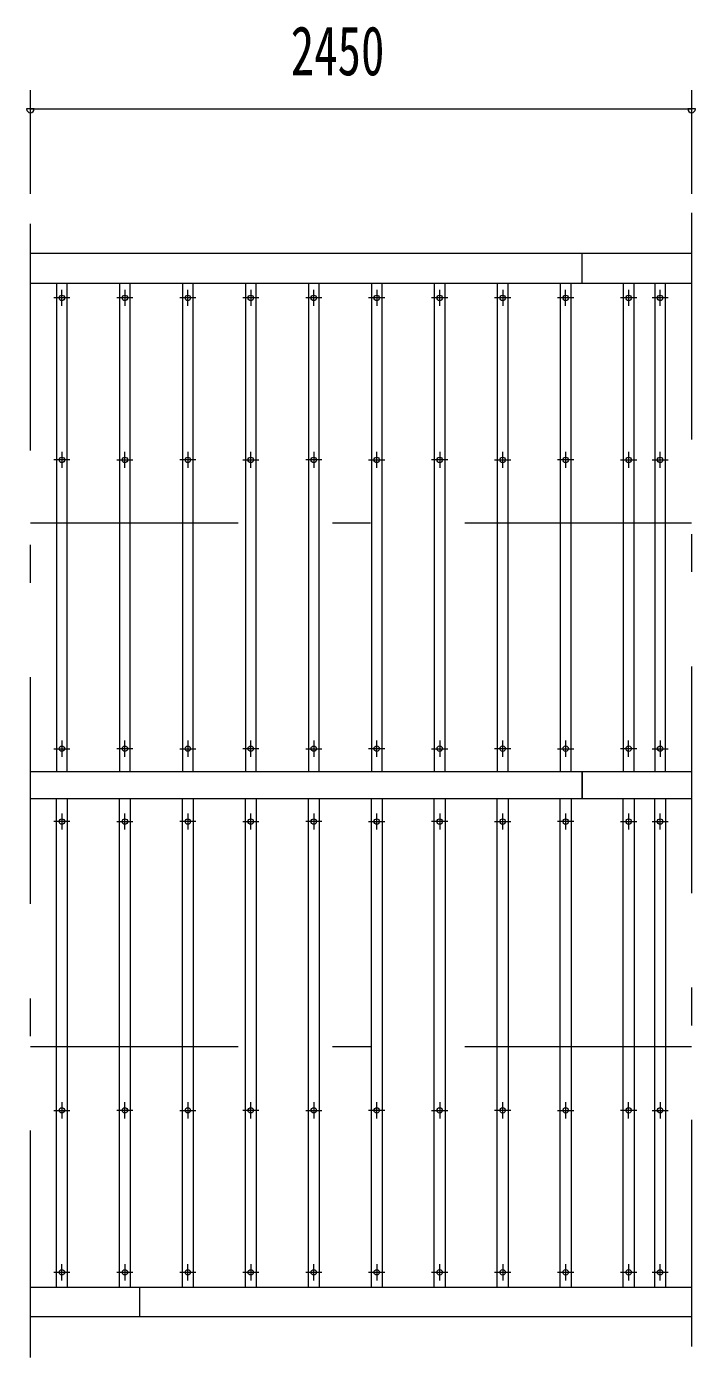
# Model space of a CAD drawing. Units: millimetres, scale not verified. Extents: x -30294 to 30299, y -14700 to 14700.
# Drawn here: x -21681 to -19203, y 8173 to 13103 of the extents above; entities that cross this region are included whole.
import ezdxf
from ezdxf.enums import TextEntityAlignment as Align

# ---------------------------------------------------------------- set-up
doc = ezdxf.new("R2010")
doc.units = ezdxf.units.MM
doc.header["$LTSCALE"] = 70
doc.linetypes.add('USER3', pattern=[24, 12, -5, 2, -5])
for name, color, linetype, lineweight in [('0-2_1-0BOLD', 7, 'Continuous', 18), ('0-3_1-2CENTER', 3, 'USER3', 18), ('0-4_1-4THIN', 4, 'Continuous', 18), ('0-5_1-5DIM', 3, 'Continuous', 18)]:
    doc.layers.add(name, color=color, linetype=linetype, lineweight=lineweight)
doc.styles.add('ＭＳ ゴシック', font='')
doc.styles.get('ＭＳ ゴシック').set_extended_font_data('MS Gothic')

msp = doc.modelspace()

# ---------------------------------------------------------------- linework, layer by layer
at = {"layer": '0-2_1-0BOLD'}
for p, q in [((-19217.38, 12262.54), (-21667.38, 12262.54)), ((-19622.38, 12152.54), (-19622.38, 12262.54)), ((-21667.38, 12152.54), (-19217.38, 12152.54)), ((-21667.38, 10343.05), (-19217.38, 10343.05)), ((-19622.39, 10242.03), (-19622.39, 10343.06)), ((-19622.39, 10343.05), (-19622.39, 10242.02)), ((-19217.38, 10242.02), (-21667.38, 10242.02)), ((-21667.38, 8432.54), (-19217.38, 8432.54)), ((-21262.38, 8322.54), (-21262.38, 8432.54)), ((-19217.38, 8322.54), (-21667.38, 8322.54))]:
    msp.add_line(p, q, dxfattribs=at)
for centre in [(-21550.72, 12097.54), (-21317.38, 12097.54), (-21084.05, 12097.54), (-20850.72, 12097.54), (-20617.38, 12097.54), (-20384.05, 12097.54), (-20150.72, 12097.54), (-19917.38, 12097.54), (-19684.05, 12097.54), (-19450.72, 12097.54), (-19334.05, 12097.54), (-21550.72, 11497.54), (-21317.38, 11497.54), (-21084.05, 11497.54), (-20850.72, 11497.54), (-20617.38, 11497.54), (-20384.05, 11497.54), (-20150.72, 11497.54), (-19917.38, 11497.54), (-19684.05, 11497.54), (-19450.72, 11497.54), (-19334.05, 11497.54), (-21550.72, 10427.54), (-21317.38, 10427.54), (-21084.05, 10427.54), (-20850.72, 10427.54), (-20617.38, 10427.54), (-20384.05, 10427.54), (-20150.72, 10427.54), (-19917.38, 10427.54), (-19684.05, 10427.54), (-19450.72, 10427.54), (-19334.05, 10427.54), (-21550.72, 10157.54), (-21317.38, 10157.54), (-21084.05, 10157.54), (-20850.72, 10157.54), (-20617.38, 10157.54), (-20384.05, 10157.54), (-20150.72, 10157.54), (-19917.38, 10157.54), (-19684.05, 10157.54), (-19450.72, 10157.54), (-19334.05, 10157.54), (-21550.72, 9087.55), (-21317.38, 9087.55), (-21084.05, 9087.55), (-20850.72, 9087.55), (-20617.38, 9087.55), (-20384.05, 9087.55), (-20150.72, 9087.55), (-19917.38, 9087.55), (-19684.05, 9087.55), (-19450.72, 9087.55), (-19334.05, 9087.55), (-21550.72, 8487.55), (-21317.38, 8487.55), (-21084.05, 8487.55), (-20850.72, 8487.55), (-20617.38, 8487.55), (-20384.05, 8487.55), (-20150.72, 8487.55), (-19917.38, 8487.55), (-19684.05, 8487.55), (-19450.72, 8487.55), (-19334.05, 8487.55)]:
    msp.add_circle(centre, 10, dxfattribs=at)
at = {"layer": '0-3_1-2CENTER'}
for p, q in [((-21667.38, 8172.53), (-21667.38, 12412.54)), ((-19217.38, 12412.54), (-19217.38, 8172.53)), ((-21520.72, 12097.54), (-21580.72, 12097.54)), ((-21550.72, 12067.54), (-21550.72, 12127.54)), ((-21287.39, 12097.54), (-21347.39, 12097.54)), ((-21317.38, 12127.54), (-21317.38, 12067.54)), ((-21054.05, 12097.54), (-21114.05, 12097.54)), ((-21084.05, 12067.54), (-21084.05, 12127.54)), ((-20820.72, 12097.54), (-20880.72, 12097.54)), ((-20850.72, 12127.54), (-20850.72, 12067.54)), ((-20587.39, 12097.54), (-20647.39, 12097.54)), ((-20617.38, 12067.54), (-20617.38, 12127.54)), ((-20354.05, 12097.54), (-20414.05, 12097.54)), ((-20384.05, 12127.54), (-20384.05, 12067.54)), ((-20120.72, 12097.54), (-20180.72, 12097.54)), ((-20150.72, 12067.54), (-20150.72, 12127.54)), ((-19887.39, 12097.54), (-19947.39, 12097.54)), ((-19917.38, 12127.54), (-19917.38, 12067.54)), ((-19654.05, 12097.54), (-19714.05, 12097.54)), ((-19684.05, 12067.54), (-19684.05, 12127.54)), ((-19420.72, 12097.54), (-19480.72, 12097.54)), ((-19450.72, 12127.54), (-19450.72, 12067.54)), ((-19304.05, 12097.54), (-19364.05, 12097.54)), ((-19334.05, 12067.54), (-19334.05, 12127.54)), ((-21520.72, 11497.54), (-21580.72, 11497.54)), ((-21550.72, 11527.54), (-21550.72, 11467.54)), ((-21347.39, 11497.54), (-21287.39, 11497.54)), ((-21317.38, 11467.54), (-21317.38, 11527.54)), ((-21054.05, 11497.54), (-21114.05, 11497.54)), ((-21084.05, 11527.54), (-21084.05, 11467.54)), ((-20880.72, 11497.54), (-20820.72, 11497.54)), ((-20850.72, 11467.54), (-20850.72, 11527.54)), ((-20587.39, 11497.54), (-20647.39, 11497.54)), ((-20617.38, 11527.54), (-20617.38, 11467.54)), ((-20414.05, 11497.54), (-20354.05, 11497.54)), ((-20384.05, 11467.54), (-20384.05, 11527.54)), ((-20120.72, 11497.54), (-20180.72, 11497.54)), ((-20150.72, 11527.54), (-20150.72, 11467.54)), ((-19947.39, 11497.54), (-19887.39, 11497.54)), ((-19917.38, 11467.54), (-19917.38, 11527.54)), ((-19654.05, 11497.54), (-19714.05, 11497.54)), ((-19684.05, 11527.54), (-19684.05, 11467.54)), ((-19480.72, 11497.54), (-19420.72, 11497.54)), ((-19450.72, 11527.54), (-19450.72, 11467.54)), ((-19364.05, 11497.54), (-19304.05, 11497.54)), ((-19334.05, 11467.54), (-19334.05, 11527.54)), ((-19217.38, 11262.54), (-21667.38, 11262.54)), ((-21550.72, 10457.54), (-21550.72, 10397.54)), ((-21317.38, 10397.54), (-21317.38, 10457.54)), ((-21084.05, 10457.54), (-21084.05, 10397.54)), ((-20850.72, 10397.54), (-20850.72, 10457.54)), ((-20617.38, 10457.54), (-20617.38, 10397.54)), ((-20384.05, 10397.54), (-20384.05, 10457.54)), ((-20150.72, 10457.54), (-20150.72, 10397.54)), ((-19917.38, 10397.54), (-19917.38, 10457.54)), ((-19684.05, 10457.54), (-19684.05, 10397.54)), ((-19450.72, 10397.54), (-19450.72, 10457.54)), ((-19334.05, 10457.54), (-19334.05, 10397.54)), ((-21580.72, 10427.54), (-21520.72, 10427.54)), ((-21287.39, 10427.54), (-21347.39, 10427.54)), ((-21114.05, 10427.54), (-21054.05, 10427.54)), ((-20820.72, 10427.54), (-20880.72, 10427.54)), ((-20647.39, 10427.54), (-20587.39, 10427.54)), ((-20354.05, 10427.54), (-20414.05, 10427.54)), ((-20180.72, 10427.54), (-20120.72, 10427.54)), ((-19887.39, 10427.54), (-19947.39, 10427.54)), ((-19714.05, 10427.54), (-19654.05, 10427.54)), ((-19420.72, 10427.54), (-19480.72, 10427.54)), ((-19364.05, 10427.54), (-19304.05, 10427.54)), ((-21520.72, 10157.54), (-21580.72, 10157.54)), ((-21550.72, 10187.55), (-21550.72, 10127.55)), ((-21347.39, 10157.54), (-21287.39, 10157.54)), ((-21317.38, 10127.55), (-21317.38, 10187.55)), ((-21054.05, 10157.54), (-21114.05, 10157.54)), ((-21084.05, 10187.55), (-21084.05, 10127.55)), ((-20880.72, 10157.54), (-20820.72, 10157.54)), ((-20850.72, 10127.55), (-20850.72, 10187.55)), ((-20587.39, 10157.54), (-20647.39, 10157.54)), ((-20617.38, 10187.55), (-20617.38, 10127.55)), ((-20414.05, 10157.54), (-20354.05, 10157.54)), ((-20384.05, 10127.55), (-20384.05, 10187.55)), ((-20120.72, 10157.54), (-20180.72, 10157.54)), ((-20150.72, 10187.55), (-20150.72, 10127.55)), ((-19947.39, 10157.54), (-19887.39, 10157.54)), ((-19917.38, 10127.55), (-19917.38, 10187.55)), ((-19654.05, 10157.54), (-19714.05, 10157.54)), ((-19684.05, 10187.55), (-19684.05, 10127.55)), ((-19480.72, 10157.54), (-19420.72, 10157.54)), ((-19450.72, 10187.55), (-19450.72, 10127.55)), ((-19364.05, 10157.54), (-19304.05, 10157.54)), ((-19334.05, 10127.55), (-19334.05, 10187.55)), ((-19217.38, 9322.54), (-21667.38, 9322.54)), ((-21580.72, 9087.55), (-21520.72, 9087.55)), ((-21550.72, 9117.55), (-21550.72, 9057.54)), ((-21287.39, 9087.55), (-21347.39, 9087.55)), ((-21317.38, 9057.54), (-21317.38, 9117.55)), ((-21114.05, 9087.55), (-21054.05, 9087.55)), ((-21084.05, 9117.55), (-21084.05, 9057.54)), ((-20820.72, 9087.55), (-20880.72, 9087.55)), ((-20850.72, 9057.54), (-20850.72, 9117.55)), ((-20647.39, 9087.55), (-20587.39, 9087.55)), ((-20617.38, 9117.55), (-20617.38, 9057.54)), ((-20354.05, 9087.55), (-20414.05, 9087.55)), ((-20384.05, 9057.54), (-20384.05, 9117.55)), ((-20180.72, 9087.55), (-20120.72, 9087.55)), ((-20150.72, 9117.55), (-20150.72, 9057.54)), ((-19887.39, 9087.55), (-19947.39, 9087.55)), ((-19917.38, 9057.54), (-19917.38, 9117.55)), ((-19714.05, 9087.55), (-19654.05, 9087.55)), ((-19684.05, 9117.55), (-19684.05, 9057.54)), ((-19420.72, 9087.55), (-19480.72, 9087.55)), ((-19450.72, 9057.54), (-19450.72, 9117.55)), ((-19364.05, 9087.55), (-19304.05, 9087.55)), ((-19334.05, 9117.55), (-19334.05, 9057.54)), ((-21520.72, 8487.55), (-21580.72, 8487.55)), ((-21550.72, 8457.55), (-21550.72, 8517.55)), ((-21287.39, 8487.55), (-21347.39, 8487.55)), ((-21317.38, 8517.55), (-21317.38, 8457.55)), ((-21054.05, 8487.55), (-21114.05, 8487.55)), ((-21084.05, 8457.55), (-21084.05, 8517.55)), ((-20820.72, 8487.55), (-20880.72, 8487.55)), ((-20850.72, 8517.55), (-20850.72, 8457.55)), ((-20587.39, 8487.55), (-20647.39, 8487.55)), ((-20617.38, 8457.55), (-20617.38, 8517.55)), ((-20354.05, 8487.55), (-20414.05, 8487.55)), ((-20384.05, 8517.55), (-20384.05, 8457.55)), ((-20120.72, 8487.55), (-20180.72, 8487.55)), ((-20150.72, 8457.55), (-20150.72, 8517.55)), ((-19887.39, 8487.55), (-19947.39, 8487.55)), ((-19917.38, 8517.55), (-19917.38, 8457.55)), ((-19654.05, 8487.55), (-19714.05, 8487.55)), ((-19684.05, 8517.55), (-19684.05, 8457.55)), ((-19420.72, 8487.55), (-19480.72, 8487.55)), ((-19450.72, 8517.55), (-19450.72, 8457.55)), ((-19304.05, 8487.55), (-19364.05, 8487.55)), ((-19334.05, 8457.55), (-19334.05, 8517.55))]:
    msp.add_line(p, q, dxfattribs=at)
at = {"layer": '0-4_1-4THIN'}
for p, q in [((-21570.72, 12152.54), (-21570.72, 10343.05)), ((-21530.72, 10343.05), (-21530.72, 12152.54)), ((-21337.39, 12152.54), (-21337.39, 10343.05)), ((-21297.39, 10343.05), (-21297.39, 12152.54)), ((-21104.05, 12152.54), (-21104.05, 10343.05)), ((-21064.06, 10343.05), (-21064.06, 12152.54)), ((-20870.72, 12152.54), (-20870.72, 10343.05)), ((-20830.72, 10343.05), (-20830.72, 12152.54)), ((-20637.39, 12152.54), (-20637.39, 10343.05)), ((-20597.39, 10343.05), (-20597.39, 12152.54)), ((-20404.05, 12152.54), (-20404.05, 10343.05)), ((-20364.06, 10343.05), (-20364.06, 12152.54)), ((-20170.72, 12152.54), (-20170.72, 10343.05)), ((-20130.72, 10343.05), (-20130.72, 12152.54)), ((-19937.39, 12152.54), (-19937.39, 10343.05)), ((-19897.39, 10343.05), (-19897.39, 12152.54)), ((-19704.05, 12152.54), (-19704.05, 10343.05)), ((-19664.06, 10343.05), (-19664.06, 12152.54)), ((-19470.72, 12152.54), (-19470.72, 10343.05)), ((-19430.72, 10343.05), (-19430.72, 12152.54)), ((-19354.06, 12152.54), (-19354.06, 10343.05)), ((-19314.05, 10343.05), (-19314.05, 12152.54)), ((-21570.72, 8432.55), (-21570.72, 10242.04)), ((-21530.72, 10242.04), (-21530.72, 8432.55)), ((-21337.39, 8432.55), (-21337.39, 10242.04)), ((-21297.39, 10242.04), (-21297.39, 8432.55)), ((-21104.05, 8432.55), (-21104.05, 10242.04)), ((-21064.06, 10242.04), (-21064.06, 8432.55)), ((-20870.72, 8432.55), (-20870.72, 10242.04)), ((-20830.72, 10242.04), (-20830.72, 8432.55)), ((-20637.39, 8432.55), (-20637.39, 10242.04)), ((-20597.39, 10242.04), (-20597.39, 8432.55)), ((-20404.05, 8432.55), (-20404.05, 10242.04)), ((-20364.06, 10242.04), (-20364.06, 8432.55)), ((-20170.72, 8432.55), (-20170.72, 10242.04)), ((-20130.72, 10242.04), (-20130.72, 8432.55)), ((-19937.39, 8432.55), (-19937.39, 10242.04)), ((-19897.39, 10242.04), (-19897.39, 8432.55)), ((-19704.05, 8432.55), (-19704.05, 10242.04)), ((-19664.06, 10242.04), (-19664.06, 8432.55)), ((-19470.72, 8432.55), (-19470.72, 10242.04)), ((-19430.72, 10242.04), (-19430.72, 8432.55)), ((-19354.06, 8432.55), (-19354.06, 10242.04)), ((-19314.05, 10242.04), (-19314.05, 8432.55))]:
    msp.add_line(p, q, dxfattribs=at)
at = {"layer": '0-5_1-5DIM'}
for p, q in [((-21667.38, 12482.54), (-21667.38, 12867.54)), ((-19217.38, 12867.54), (-19217.38, 12482.54)), ((-21653.38, 12797.54), (-21681.38, 12797.54)), ((-21667.38, 12797.54), (-19217.38, 12797.54)), ((-19203.38, 12797.54), (-19231.38, 12797.54))]:
    msp.add_line(p, q, dxfattribs=at)
for centre in [(-21667.38, 12797.54), (-19217.38, 12797.54)]:
    msp.add_arc(centre, 14, 180, 0, dxfattribs=at)

# ---------------------------------------------------------------- texts
at = {"layer": '0-5_1-5DIM', "color": 7, "style": 'ＭＳ ゴシック', "width": 0.7}
msp.add_text('2450', height=182.3, dxfattribs=at).set_placement((-20702.8, 12867.54), align=Align.BOTTOM_LEFT)

doc.saveas('drawing.dxf')
